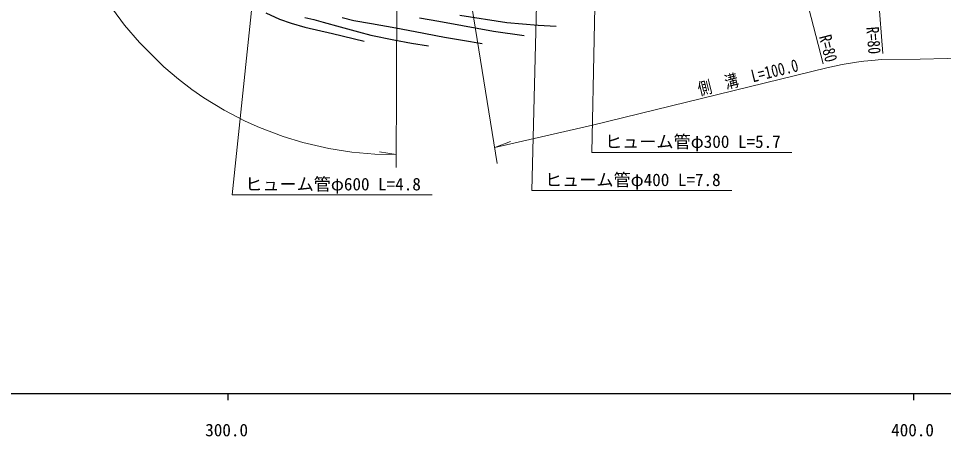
# Model space of a CAD drawing. Units: millimetres, scale not verified. Extents: x 40000 to 680000, y 20000 to 380000.
# Drawn here: x 337501 to 472356, y 198715 to 259735 of the extents above; entities that cross this region are included whole.
import ezdxf
from ezdxf.enums import TextEntityAlignment as Align

# ---------------------------------------------------------------- set-up
doc = ezdxf.new("R2010")
doc.units = ezdxf.units.MM
doc.header["$LTSCALE"] = 1000
for name, color, linetype, lineweight in [('M-BGD', 7, 'Continuous', 25), ('M-STR-HTXT', 7, 'Continuous', 13), ('M-TTL-BAND', 7, 'Continuous', 25)]:
    doc.layers.add(name, color=color, linetype=linetype, lineweight=lineweight)
doc.styles.add('ＭＳ ゴシック', font='')
doc.styles.get('ＭＳ ゴシック').set_extended_font_data('MS Gothic')

msp = doc.modelspace()

# ---------------------------------------------------------------- linework, layer by layer
at = {"layer": 'M-BGD'}
for points in [[(373539, 260543), (375558, 259645), (377267, 259056), (379256, 258482), (383301, 257520), (387883, 256445)], [(379268, 259879), (380542, 259580), (381903, 259194), (384394, 258505), (387062, 257799), (388856, 257315), (392231, 256608), (394791, 256147), (397266, 255730)], [(384685, 259856), (386380, 259446), (388941, 258979), (392506, 258347), (395325, 257853), (399606, 257012), (402243, 256574), (405100, 256060)], [(395946, 259853), (398761, 259335), (402242, 258703), (406763, 257901), (411198, 257239)], [(401854, 260232), (408677, 259169), (413267, 258777), (415866, 258636)]]:
    msp.add_lwpolyline(points, dxfattribs=at)
at = {"layer": 'M-STR-HTXT'}
for p, q in [((461209, 283669), (463503, 254623)), ((447584, 281527), (454789, 253112)), ((392666, 265199), (392545, 237994)), ((403100, 264674), (407309, 238573)), ((406937, 240884), (409230, 241760)), ((392553, 239879), (390128, 240262))]:
    msp.add_line(p, q, dxfattribs=at)
for points in [[(373321, 278565), (368643, 233990), (397793, 233990)], [(421749, 273288), (421103, 240189), (450253, 240189)], [(413251, 271386), (412347, 234620), (441497, 234620)], [(514434, 267191), (509755, 264196), (505950, 261808), (501033, 259300), (496200, 257356), (490908, 255761), (487904, 255086), (481971, 254217), (477785, 253963), (472907, 253895), (468961, 253817), (463296, 253742), (461886, 253623), (460730, 253496), (459658, 253347), (457564, 253007), (455371, 252545), (453149, 252002), (421180, 244142), (406937, 240884)], [(351185, 261131), (352970, 258746), (355130, 256209), (358710, 252656), (360821, 250865), (362780, 249373), (364543, 248154), (367495, 246347), (370536, 244764), (372636, 243819), (376092, 242508), (378964, 241632), (382729, 240762), (386120, 240235), (389455, 239932), (392553, 239879)]]:
    msp.add_lwpolyline(points, dxfattribs=at)
at = {"layer": 'M-TTL-BAND'}
for p, q in [((40000, 205000), (579000, 205000)), ((368000, 205000), (368000, 204000)), ((468000, 205000), (468000, 204000))]:
    msp.add_line(p, q, dxfattribs=at)

# ---------------------------------------------------------------- texts
at = {"layer": 'M-STR-HTXT', "style": 'ＭＳ ゴシック', "width": 0.8}
msp.add_text('R=80', height=1833, rotation=274.516, dxfattribs=at).set_placement((463247, 254623), align=Align.TOP_RIGHT)
msp.add_text('R=80', height=1833, rotation=284.228, dxfattribs=at).set_placement((454635, 253085), align=Align.BOTTOM_RIGHT)
msp.add_text('側\u3000溝\u3000L=100.0', height=1833, rotation=13.812, dxfattribs=at).set_placement((444203, 249749), align=Align.BOTTOM_CENTER)
at = {"layer": 'M-STR-HTXT', "style": 'ＭＳ ゴシック'}
for s, p in [('ヒューム管φ300 L=5.7', (423003, 240289)), ('ヒューム管φ400 L=7.8', (414247, 234720)), ('ヒューム管φ600 L=4.8', (370543, 234090))]:
    msp.add_text(s, height=1833, dxfattribs=at).set_placement(p, align=Align.BOTTOM_LEFT)
at = {"layer": 'M-TTL-BAND', "style": 'ＭＳ ゴシック'}
for s, p in [('300.0', (367844, 198195)), ('400.0', (467844, 198195))]:
    msp.add_text(s, height=1833, dxfattribs=at).set_placement(p, align=Align.BOTTOM_CENTER)

doc.saveas('drawing.dxf')
